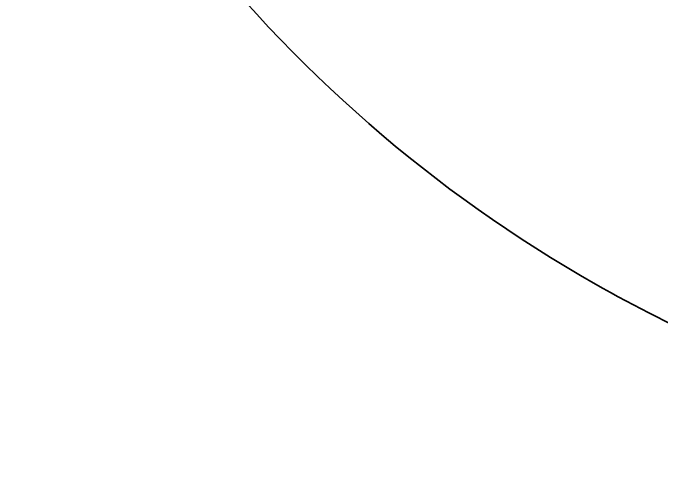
# Model space of a CAD drawing. Header units: millimetres. Extents: x 0 to 3661, y -1188 to 730.
# Drawn here: x 392.43 to 400.83, y 251.22 to 257.08 of the extents above; entities that cross this region are included whole.
import ezdxf

# ---------------------------------------------------------------- set-up
doc = ezdxf.new("R2010")
doc.units = ezdxf.units.MM
doc.layers.add('Blocks', color=7, linetype='Continuous')
doc.layers.add('Blocks$Inner', color=7, linetype='Continuous', lineweight=25, true_color=0x007f00)
doc.layers.add('Blocks$Outline', color=7, linetype='Continuous', lineweight=35, true_color=0xff3f3f)

# ---------------------------------------------------------------- blocks, each defined once
blk = doc.blocks.new('AA10 Dining Table Front')
at = {"layer": 'Blocks$Inner'}
blk.add_open_spline([(456.225, 251.2185), (443.6113, 251.2186), (429.3532, 251.2185), (414.373, 251.2184), (411.5147, 251.2187), (410.0877, 251.2177), (409.3254, 251.2178), (408.6941, 251.2163), (407.9071, 251.2326), (405.9735, 251.3951), (403.2457, 251.9921), (398.8173, 253.9459), (395.0389, 257.2325), (393.1105, 260.4301), (392.4341, 261.4985)], degree=3, knots=[53.177964, 53.177964, 53.177964, 53.177964, 91.019217, 95.952232, 98.118514, 99.594078, 100.233279, 100.405425, 101.487866, 102.594566, 106.222139, 109.82515, 117.039814, 120.951369, 120.951369, 120.951369, 120.951369], dxfattribs=at)
at = {"layer": 'Blocks$Outline'}
blk.add_open_spline([(456.225, 251.2185), (443.6113, 251.2186), (429.3532, 251.2185), (414.373, 251.2184), (411.5147, 251.2187), (410.0877, 251.2177), (409.3254, 251.2178), (408.6941, 251.2163), (407.9071, 251.2326), (405.9735, 251.3951), (403.2457, 251.9921), (398.8173, 253.9459), (395.0389, 257.2325), (393.1105, 260.4301), (392.4341, 261.4985)], degree=3, knots=[53.177964, 53.177964, 53.177964, 53.177964, 91.019217, 95.952232, 98.118514, 99.594078, 100.233279, 100.405425, 101.487866, 102.594566, 106.222139, 109.82515, 117.039814, 120.951369, 120.951369, 120.951369, 120.951369], dxfattribs=at)

msp = doc.modelspace()

# ---------------------------------------------------------------- block references
at = {"layer": 'Blocks'}
msp.add_blockref('AA10 Dining Table Front', (0, 0), dxfattribs=at)

doc.saveas('drawing.dxf')
